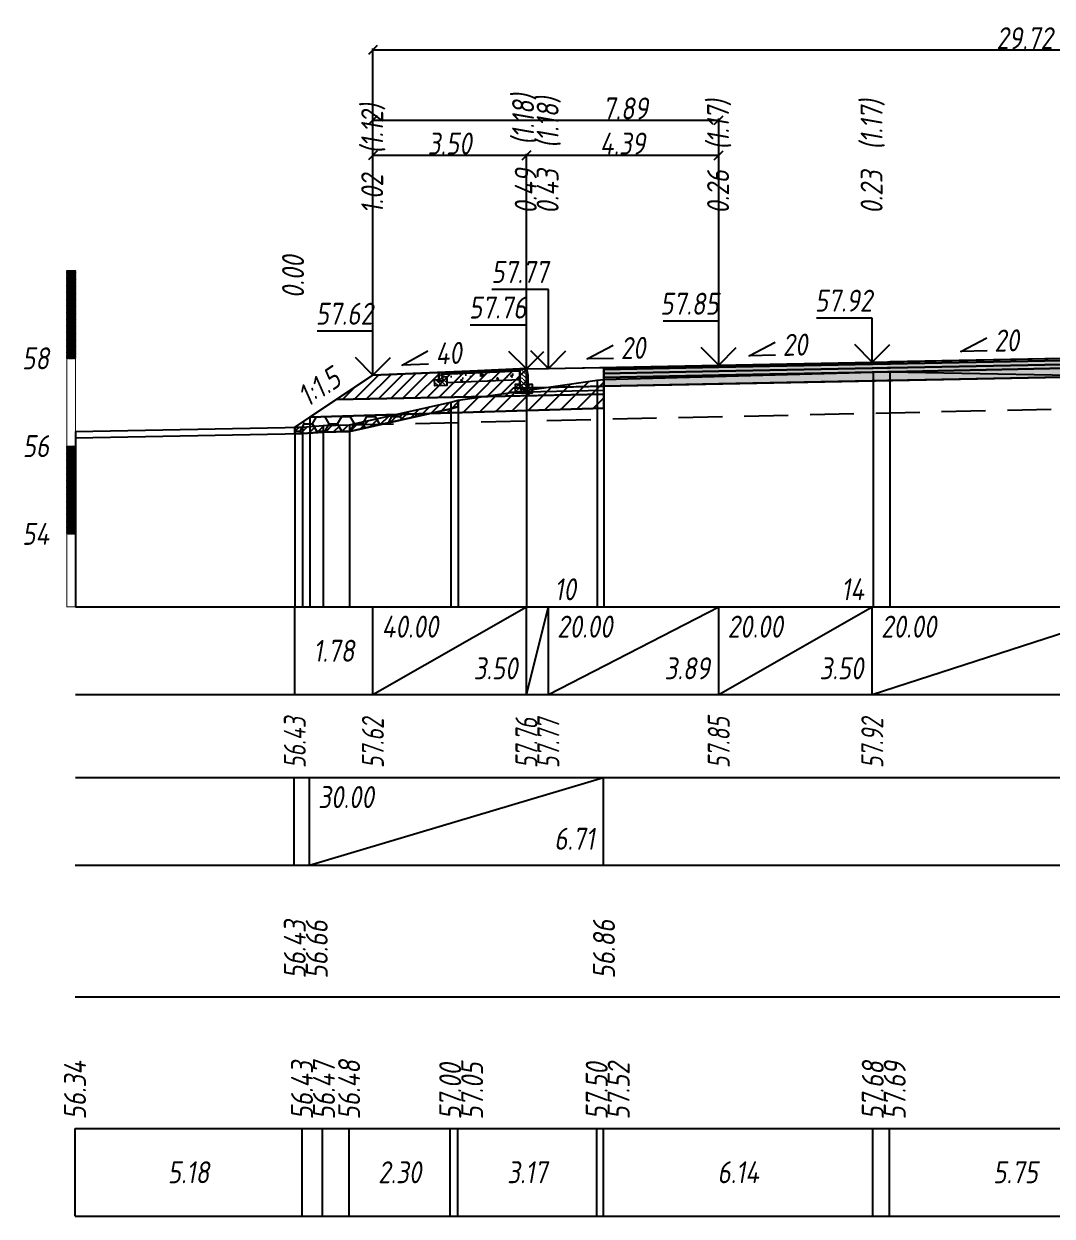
# Model space of a CAD drawing. Extents: x -717 to 1451, y -133302 to 233.
# Drawn here: x -367.1 to -249.9, y -74920.8 to -74785 of the extents above; entities that cross this region are included whole.
import ezdxf
from ezdxf.enums import TextEntityAlignment as Align

# ---------------------------------------------------------------- set-up
doc = ezdxf.new("R2010")
doc.units = 0
doc.linetypes.add('штриховая', pattern=[0.75, 0.5, -0.25])
for name, color, linetype in [('Интерполированный поперечник', 2, 'Continuous'), ('КОД_399', 252, 'Continuous'), ('Код_510', 7, 'Continuous'), ('Код_514', 1, 'Continuous'), ('Код_516', 1, 'Continuous'), ('Контур_0', 7, 'Continuous'), ('Контур_2521', 7, 'Continuous'), ('Контур_2564', 7, 'Continuous'), ('Контур_2660', 7, 'Continuous'), ('Контур_2665', 7, 'Continuous'), ('Контур_400', 7, 'Continuous'), ('Контур_508', 7, 'Continuous'), ('Контур_512', 7, 'Continuous'), ('Контур_513', 7, 'Continuous'), ('Красный поперечник', 1, 'Continuous'), ('Линейка абсолютных высот', 7, 'Continuous'), ('Объём_2501', 7, 'Continuous'), ('Объём_2564', 7, 'Continuous'), ('Объём_2650', 7, 'Continuous'), ('Объём_2660', 7, 'Continuous'), ('Объём_2661', 7, 'Continuous'), ('Объём_2665', 7, 'Continuous'), ('Объём_2666', 7, 'Continuous'), ('Объём_2753', 7, 'Continuous'), ('Откосы', 7, 'Continuous'), ('Отметки покрытия', 7, 'Continuous'), ('Рабочие отметки', 7, 'Continuous'), ('Рабочие отметки доп.', 7, 'Continuous'), ('Слои выравнивания', 7, 'Continuous'), ('Таблица', 7, 'Continuous'), ('Уклоны проезжей части', 7, 'Continuous'), ('Черный поперечник', 3, 'Continuous')]:
    doc.layers.add(name, color=color, linetype=linetype)
for name, color, linetype, true_color in [('Контур_2540', 2, 'Continuous', 0xffff00), ('Контур_2560', 2, 'Continuous', 0xffff00), ('Контур_2561', 7, 'Continuous', 0xff8040), ('Контур_2562', 3, 'Continuous', 0x00ff00), ('Контур_2563', 7, 'Continuous', 0xff8000), ('Контур_2570', 7, 'Continuous', 0x80ff00), ('Контур_2725', 7, 'Continuous', 0x323232), ('Контур_2736', 4, 'Continuous', 0x00ffff), ('Контур_2760', 7, 'Continuous', 0x323232), ('Контур_2761', 7, 'Continuous', 0x323232), ('Контур_2762', 7, 'Continuous', 0x323232), ('Контур_2763', 7, 'Continuous', 0x323232), ('Контур_402', 7, 'Continuous', 0xff6464), ('Контур_703', 4, 'Continuous', 0x00ffff), ('Объём_2500', 7, 'Continuous', 0xc0c0c0), ('Объём_2520', 7, 'Continuous', 0x80ffff), ('Объём_2540', 2, 'Continuous', 0xffff00), ('Объём_2560', 2, 'Continuous', 0xffff00), ('Объём_2561', 7, 'Continuous', 0xff8040), ('Объём_2562', 3, 'Continuous', 0x00ff00), ('Объём_2563', 7, 'Continuous', 0xff8000), ('Объём_2570', 7, 'Continuous', 0x80ff00), ('Объём_2600', 7, 'Continuous', 0x808000), ('Объём_2746', 2, 'Continuous', 0xffff00)]:
    doc.layers.add(name, color=color, linetype=linetype, true_color=true_color)
doc.styles.get("Standard").update_dxf_attribs({"font": 'txt', "height": 2.5})
doc.styles.add('М', font='romand.shx', dxfattribs={"width": 0.8, "oblique": 10, "height": 2.5})
doc.dimstyles.get("Standard").update_dxf_attribs({"dimtxt": 0.18, "dimasz": 0.18, "dimexe": 0.18, "dimexo": 0.0625, "dimgap": 0.09, "dimtad": 0, "dimtih": 1, "dimtoh": 1, "dimdec": 4, "dimzin": 0, "dimdsep": 46, "dimtxsty": 'Standard', "dimcen": 0.09, "dimadec": 0, "dimazin": 0, "dimtfac": 1, "dimtdec": 4, "dimtofl": 0, "dimtmove": 0, "dimatfit": 3, "dimfxl": 1, "dimtolj": 1, "dimtzin": 0, "dimarcsym": 0})
pattern_1 = [(45.00000125, (-441.25338, -2480.10995), (-0.026516505928, 0.026516504769), []), (135.00000034, (-441.25338, -2480.10995), (-0.02651650519, -0.026516505506), [])]
pattern_2 = [(0, (-443.76456, 16.5952), (1.42875, 0.8248891935), [0.9525, -1.905]), (120, (-443.76456, 16.5952), (-1.428749997, 0.824889199), [0.9525, -1.905]), (60, (-443.76456, 16.5952), (3e-09, 1.649778392), [-1.905, 0.9525])]

# ---------------------------------------------------------------- blocks, each defined once
blk = doc.blocks.new('_Oblique')
at = {"color": 0, "linetype": 'ByBlock', "lineweight": -2}
blk.add_line((-0.5, -0.5), (0.5, 0.5), dxfattribs=at)
blk = doc.blocks.new('*D3079')
at = {"color": 0, "lineweight": -2, "transparency": 16777216}
for p, q in [((-327.35, -74824.99), (-327.35, -74799.77)), ((-327.35, -74799.95), (-309.85, -74799.95)), ((-309.85, -74824.29), (-309.85, -74799.77))]:
    blk.add_line(p, q, dxfattribs=at)
at = {"layer": 'Defpoints', "color": 0, "transparency": 16777216}
for p in [(-309.85, -74799.95), (-309.85, -74824.36), (-327.35, -74825.06)]:
    blk.add_point(p, dxfattribs=at)
at = {"color": 0, "lineweight": -2, "transparency": 16777216, "rotation": 180}
blk.add_blockref('_Oblique', (-327.35, -74799.95), dxfattribs=at)
at = {"color": 0, "lineweight": -2, "transparency": 16777216}
blk.add_blockref('_Oblique', (-309.85, -74799.95), dxfattribs=at)
at = {"color": 0, "transparency": 16777216, "insert": (-318.6, -74798.61), "char_height": 2.5, "width": 0.75, "attachment_point": 5, "style": 'М'}
blk.add_mtext('\\A1;3.50', dxfattribs=at)
blk = doc.blocks.new('*D3081')
at = {"color": 0, "lineweight": -2, "transparency": 16777216}
for p, q in [((-309.85, -74824.29), (-309.85, -74799.77)), ((-309.85, -74799.95), (-287.93, -74799.95)), ((-287.93, -74823.85), (-287.93, -74799.77))]:
    blk.add_line(p, q, dxfattribs=at)
at = {"layer": 'Defpoints', "color": 0, "transparency": 16777216}
for p in [(-287.93, -74799.95), (-309.85, -74824.36), (-287.93, -74823.92)]:
    blk.add_point(p, dxfattribs=at)
at = {"color": 0, "lineweight": -2, "transparency": 16777216, "rotation": 180}
blk.add_blockref('_Oblique', (-309.85, -74799.95), dxfattribs=at)
at = {"color": 0, "lineweight": -2, "transparency": 16777216}
blk.add_blockref('_Oblique', (-287.93, -74799.95), dxfattribs=at)
at = {"color": 0, "transparency": 16777216, "insert": (-298.89, -74798.61), "char_height": 2.5, "width": 0.78, "attachment_point": 5, "style": 'М'}
blk.add_mtext('\\A1;4.39', dxfattribs=at)
blk = doc.blocks.new('*D3084')
at = {"color": 0, "lineweight": -2, "transparency": 16777216}
for p, q in [((-327.35, -74824.99), (-327.35, -74795.77)), ((-327.35, -74795.95), (-287.93, -74795.95)), ((-287.93, -74823.85), (-287.93, -74795.77))]:
    blk.add_line(p, q, dxfattribs=at)
at = {"layer": 'Defpoints', "color": 0, "transparency": 16777216}
for p in [(-287.93, -74795.95), (-287.93, -74823.92), (-327.35, -74825.06)]:
    blk.add_point(p, dxfattribs=at)
at = {"color": 0, "lineweight": -2, "transparency": 16777216, "rotation": 180}
blk.add_blockref('_Oblique', (-327.35, -74795.95), dxfattribs=at)
at = {"color": 0, "lineweight": -2, "transparency": 16777216}
blk.add_blockref('_Oblique', (-287.93, -74795.95), dxfattribs=at)
at = {"color": 0, "transparency": 16777216, "insert": (-298.57, -74794.61), "char_height": 2.5, "width": 0.78, "attachment_point": 5, "style": 'М'}
blk.add_mtext('\\A1;7.89', dxfattribs=at)
blk = doc.blocks.new('*D3085')
at = {"color": 0, "lineweight": -2, "transparency": 16777216}
for p, q in [((-327.35, -74824.99), (-327.35, -74787.77)), ((-327.35, -74787.95), (-178.76, -74787.95)), ((-178.76, -74824.31), (-178.76, -74787.77))]:
    blk.add_line(p, q, dxfattribs=at)
at = {"layer": 'Defpoints', "color": 0, "transparency": 16777216}
for p in [(-178.76, -74787.95), (-178.76, -74824.37), (-327.35, -74825.06)]:
    blk.add_point(p, dxfattribs=at)
at = {"color": 0, "lineweight": -2, "transparency": 16777216, "rotation": 180}
blk.add_blockref('_Oblique', (-327.35, -74787.95), dxfattribs=at)
at = {"color": 0, "lineweight": -2, "transparency": 16777216}
blk.add_blockref('_Oblique', (-178.76, -74787.95), dxfattribs=at)
at = {"color": 0, "transparency": 16777216, "insert": (-253.06, -74786.61), "char_height": 2.5, "width": 0.96, "attachment_point": 5, "style": 'М'}
blk.add_mtext('\\A1;29.72', dxfattribs=at)
blk = doc.blocks.new('Тротуар1')
at = {"linetype": 'Continuous', "lineweight": 13}
h = blk.add_hatch(dxfattribs=at)
h.set_pattern_fill('ANSI35', scale=5, angle=90)
h.set_pattern_definition([(135, (-1541.6927, -4801.9416), (-0.88388348, -0.88388348), []), (135, (-1541.6927, -4801.0577), (-0.88388348, -0.88388348), [1.5625, -0.3125, 0, -0.3125])])
h.paths.add_polyline_path([(-16.72, -1.24), (-17.72, -1.24), (-17.72, -2.24), (-18.52, -2.24), (-18.52, -1.85), (-19.52, -1.89), (-19.52, -3.24), (-16.72, -3.24)])
h = blk.add_hatch(dxfattribs=at)
h.set_pattern_fill('ANSI35', scale=5)
h.set_pattern_definition([(45, (-1541.6927, -4800.4416), (-0.88388348, 0.88388348), []), (45, (-1540.8088, -4800.4416), (-0.88388348, 0.88388348), [1.5625, -0.3125, 0, -0.3125])])
h.paths.add_polyline_path([(-17.72, -0.24), (-18.52, -0.24), (-18.52, -2.24), (-17.72, -2.24)])
at = {"linetype": 'Continuous'}
h = blk.add_hatch(dxfattribs=at)
h.set_pattern_fill('ANSI31', color=256, scale=15, angle=45, style=0)
h.set_pattern_definition([(90, (-1932.1888, -4954.235), (-1.875, 3e-16), [])])
h.paths.add_polyline_path([(0, 0), (-17.72, -0.24), (-17.71, -0.63), (-11.04, -0.58), (0, -0.4)])
at = {"layer": 'КОД_399'}
h = blk.add_hatch(dxfattribs=at)
h.set_pattern_fill('AR-CONC', scale=0.7, angle=45, style=0)
h.set_pattern_definition([(95, (-1932.189, -4954.235), (3.860864, 3.2396496), [0.525, -5.775]), (40, (-1932.189, -4954.235), (-4.409945, 3.036377), [0.42, -4.62]), (145.45144, (-1931.867, -4953.965), (-0.549081, 6.2760265), [0.4461813, -4.907995]), (91.1842, (-1933.179, -4953.245), (6.101854, 4.4632964), [0.7875, -8.6625]), (141.63564, (-1932.67, -4952.873), (-0.1953, 9.447982), [0.669272, -7.361996]), (36.18416, (-1933.179, -4953.245), (-0.1953, 9.447982), [0.63, -6.93]), (66, (-1932.4363, -4952.9975), (4.947401, 0.9616773), [0.525, -5.775]), (11, (-1932.4363, -4952.9975), (-2.38496, 4.793659), [0.42, -4.62]), (116.45144, (-1932.024, -4952.9174), (2.562441, 5.7553363), [0.4461813, -4.907995]), (82.5, (-1932.1888, -4954.235), (-1.5875523, 1.7079287), [0, -4.564, 0, -4.69, 0, -4.6375]), (52.5, (-1932.1888, -4954.235), (-0.6501106, 3.2543661), [0, -2.674, 0, -4.459, 0, -1.7675]), (12.5, (-1933.2926, -4955.3388), (2.7539272, 2.5306453), [0, -1.75, 0, -5.46, 0, -7.245]), (2.5, (-1933.7876, -4955.8337), (2.3911299, 3.3821186), [0, -2.275, 0, -3.626, 0, -5.145])])
h.paths.add_polyline_path([(0, -0.4), (-17.71, -0.63), (-17.72, -1.24), (-16.71, -1.24), (-16.72, -2.62), (-0.07, -2.41)])
at = {"linetype": 'Continuous'}
blk.add_lwpolyline([(-17.72, -1.24), (-16.72, -1.24), (-16.72, -3.24), (-19.52, -3.24), (-19.52, -1.89), (-18.52, -1.85)], dxfattribs=at)
at = {"color": 7, "lineweight": 30}
for points in [[(-18.52, -0.24), (-18.52, -2.24), (-17.72, -2.24), (-17.72, -0.24), (-18.52, -0.24)], [(-8.6, -0.53), (0, -0.4)]]:
    blk.add_lwpolyline(points, dxfattribs=at)
for points in [[(0, 0), (-17.72, -0.24), (-17.72, -0.63), (0, -0.4)], [(0, -0.4), (-17.71, -0.63), (-17.72, -1.24), (-16.71, -1.24), (-16.72, -2.62), (-0.07, -2.39)]]:
    blk.add_lwpolyline(points, close=True)
blk = doc.blocks.new('БР100.30.18')
at = {"linetype": 'Continuous', "lineweight": 13}
h = blk.add_hatch(dxfattribs=at)
h.set_pattern_fill('ANSI35', scale=5)
h.set_pattern_definition([(45, (-1504.996, -4799.2297), (-0.88388348, 0.88388348), []), (45, (-1504.1121, -4799.2297), (-0.88388348, 0.88388348), [1.5625, -0.3125, 0, -0.3125])])
h.paths.add_polyline_path([(0.3, 3.47), (1.8, 3.47), (1.8, -1.03), (0, -1.03), (0, 1.97)])
h = blk.add_hatch(dxfattribs=at)
h.set_pattern_fill('ANSI35', scale=5, angle=90)
h.set_pattern_definition([(135, (-1504.996, -4800.7297), (-0.88388348, -0.88388348), []), (135, (-1504.996, -4799.8458), (-0.88388348, -0.88388348), [1.5625, -0.3125, 0, -0.3125])])
h.paths.add_polyline_path([(-1, -0.03), (0, -0.03), (0, -1.03), (1.8, -1.03), (1.8, -0.03), (2.8, -0.03), (2.8, -2.03), (-1, -2.03)])
at = {"color": 7, "lineweight": 30}
blk.add_lwpolyline([(1.8, -1.03), (0, -1.03), (0, 1.97), (0.3, 3.47), (1.8, 3.47)], close=True, dxfattribs=at)
at = {"linetype": 'Continuous'}
blk.add_lwpolyline([(0, -0.03), (-1, -0.03), (-1, -2.03), (2.8, -2.03), (2.8, -0.03), (1.8, -0.03)], dxfattribs=at)

msp = doc.modelspace()

# ---------------------------------------------------------------- hatches: boundary and pattern name
at = {"layer": 'Линейка абсолютных высот'}
h = msp.add_hatch(dxfattribs=at)
h.set_pattern_fill('ANSI37', scale=0.3, style=0)
h.set_pattern_definition(pattern_1)
h.paths.add_polyline_path([(-361.253, -74823.085), (-361.253, -74813.085), (-362.253, -74813.085), (-362.253, -74823.085)])
h = msp.add_hatch(dxfattribs=at)
h.set_pattern_fill('ANSI37', scale=0.3, style=0)
h.set_pattern_definition(pattern_1)
h.paths.add_polyline_path([(-361.253, -74843.085), (-361.253, -74833.085), (-362.253, -74833.085), (-362.253, -74843.085)])
at = {"layer": 'Объём_2563'}
h = msp.add_hatch(dxfattribs=at)
h.set_pattern_fill('ANSI31', color=256, scale=0.3)
h.set_pattern_definition([(45, (-443.7646, 16.5952), (-0.673519209, 0.673519209), [])])
h.paths.add_polyline_path([(-311.352, -74826.473), (-312.27, -74827.391), (-331.527, -74827.776), (-327.352, -74824.993), (-309.852, -74824.293), (-309.852, -74826.443)])
at = {"layer": 'Объём_2570'}
h = msp.add_hatch(dxfattribs=at)
h.set_pattern_fill('ANSI31', color=256, scale=0.2)
h.set_pattern_definition([(45, (-443.76456, 16.5952), (-0.449012806, 0.449012806), [])])
h.paths.add_polyline_path([(-317.625, -74828.584), (-318.479, -74828.841), (-330.003, -74831.411), (-333.035, -74831.497), (-335.376, -74831.661), (-336.253, -74831.677), (-336.253, -74830.927), (-335.376, -74830.911), (-333.035, -74830.747), (-330.003, -74830.661), (-318.479, -74828.091), (-317.625, -74827.834)])
at = {"layer": 'Объём_2600'}
h = msp.add_hatch(dxfattribs=at)
h.set_pattern_fill('ANSI31', color=6, scale=0.4)
h.set_pattern_definition([(45, (-443.7646, 16.5952), (-0.898025612, 0.898025612), [])])
h.paths.add_polyline_path([(-318.479, -74828.841), (-317.625, -74828.584), (-317.625, -74827.834), (-301.784, -74825.581), (-301.011, -74825.495), (-301.011, -74828.779), (-320.876, -74829.375)])
h = msp.add_hatch(dxfattribs=at)
h.set_pattern_fill('HONEY', color=5, scale=0.3)
h.set_pattern_definition(pattern_2)
h.paths.add_polyline_path([(-330.003, -74831.411), (-333.035, -74831.497), (-335.376, -74831.661), (-336.253, -74831.677), (-336.253, -74830.927), (-334.54, -74829.785), (-320.876, -74829.375)])
h = msp.add_hatch(dxfattribs=at)
h.set_pattern_fill('HONEY', color=5, scale=0.3)
h.set_pattern_definition(pattern_2)
h.paths.add_polyline_path([(-330.003, -74831.411), (-333.035, -74831.497), (-335.376, -74831.661), (-336.253, -74831.677), (-336.253, -74830.927), (-334.54, -74829.785), (-320.876, -74829.375)])
at = {"layer": 'Слои выравнивания'}
for color, points in [(2, [(-301.011, -74824.116), (-287.926, -74823.854), (-270.426, -74823.504), (-270.313, -74823.502), (-268.681, -74823.47), (-268.408, -74823.464), (-268.355, -74823.463), (-242.926, -74822.954), (-242.926, -74823.204), (-268.355, -74823.713), (-268.408, -74823.714), (-268.681, -74823.72), (-270.313, -74823.752), (-270.426, -74823.754), (-287.926, -74824.104), (-301.011, -74824.366)]), (3, [(-301.011, -74824.366), (-287.926, -74824.104), (-270.426, -74823.754), (-270.313, -74823.752), (-268.681, -74823.72), (-268.408, -74823.714), (-268.355, -74823.713), (-242.926, -74823.204), (-242.926, -74823.654), (-268.355, -74824.163), (-268.408, -74824.164), (-268.681, -74824.17), (-270.313, -74824.202), (-270.426, -74824.204), (-287.926, -74824.554), (-301.011, -74824.816)]), (4, [(-301.011, -74824.816), (-287.926, -74824.554), (-270.426, -74824.204), (-270.313, -74824.202), (-268.681, -74824.17), (-268.408, -74824.164), (-268.355, -74824.163), (-242.926, -74823.654), (-242.926, -74824.104), (-268.355, -74824.613), (-268.408, -74824.614), (-268.681, -74824.62), (-270.313, -74824.652), (-270.426, -74824.654), (-287.926, -74825.004), (-301.011, -74825.266)]), (5, [(-301.011, -74825.266), (-287.926, -74825.004), (-270.426, -74824.654), (-270.313, -74824.652), (-268.681, -74824.62), (-268.408, -74824.614), (-268.355, -74824.613), (-242.926, -74824.104), (-242.926, -74825.104), (-268.355, -74825.613), (-268.408, -74825.614), (-268.681, -74825.62), (-270.313, -74825.652), (-270.426, -74825.654), (-287.926, -74826.004), (-301.011, -74826.266)])]:
    msp.add_hatch(color=color, dxfattribs=at).paths.add_polyline_path(points)

# ---------------------------------------------------------------- linework, layer by layer
at = {"layer": 'Интерполированный поперечник', "linetype": 'штриховая', "ltscale": 10, "flags": 128}
msp.add_lwpolyline([(-330.003, -74830.661), (-217.844, -74828.157)], dxfattribs=at)
at = {"layer": 'Код_510'}
for p, q in [((-361.308, -74920.826), (-361.308, -74910.826)), ((-335.43, -74920.826), (-335.43, -74910.826)), ((-333.089, -74920.826), (-333.089, -74910.826)), ((-330.057, -74920.826), (-330.057, -74910.826)), ((-318.534, -74920.826), (-318.534, -74910.826)), ((-317.679, -74920.826), (-317.679, -74910.826)), ((-301.838, -74920.826), (-301.838, -74910.826)), ((-301.066, -74920.826), (-301.066, -74910.826)), ((-270.367, -74920.826), (-270.367, -74910.826)), ((-268.462, -74920.826), (-268.462, -74910.826))]:
    msp.add_line(p, q, dxfattribs=at)
at = {"layer": 'Код_514'}
for p, q in [((-336.253, -74861.405), (-336.253, -74851.405)), ((-327.352, -74861.405), (-327.352, -74851.405)), ((-327.352, -74861.405), (-309.852, -74851.405)), ((-309.852, -74861.405), (-309.852, -74851.405)), ((-309.852, -74861.405), (-307.352, -74851.405)), ((-307.352, -74861.405), (-307.352, -74851.405)), ((-307.352, -74861.405), (-287.926, -74851.405)), ((-287.926, -74861.405), (-287.926, -74851.405)), ((-287.926, -74861.405), (-270.426, -74851.405)), ((-270.426, -74861.405), (-270.426, -74851.405)), ((-270.426, -74861.405), (-239.676, -74851.405))]:
    msp.add_line(p, q, dxfattribs=at)
at = {"layer": 'Код_516'}
for p, q in [((-336.308, -74880.826), (-336.308, -74870.826)), ((-334.594, -74880.826), (-334.594, -74870.826)), ((-334.594, -74880.826), (-301.066, -74870.826)), ((-301.066, -74880.826), (-301.066, -74870.826))]:
    msp.add_line(p, q, dxfattribs=at)
at = {"layer": 'Контур_0', "color": 18, "true_color": 0x000000, "flags": 128}
for points in [[(-307.352, -74826.393), (-309.852, -74826.443), (-309.852, -74824.293), (-301.011, -74824.116), (-301.011, -74826.266), (-307.352, -74826.393), (-307.352, -74826.393)], [(-331.527, -74827.776), (-312.27, -74827.391), (-311.352, -74826.473), (-309.852, -74826.443)], [(-311.352, -74826.473), (-301.011, -74826.266), (-301.011, -74827.166), (-312.27, -74827.391), (-311.352, -74826.473), (-311.352, -74826.473)]]:
    msp.add_lwpolyline(points, dxfattribs=at)
at = {"layer": 'Контур_2521', "color": 18, "true_color": 0x000000, "flags": 128}
msp.add_lwpolyline([(-311.811, -74826.932), (-301.011, -74826.716)], dxfattribs=at)
at = {"layer": 'Контур_2540', "flags": 128}
msp.add_lwpolyline([(-301.011, -74828.779), (-334.54, -74829.785), (-331.527, -74827.776), (-301.011, -74827.166), (-301.011, -74828.779), (-301.011, -74828.779)], dxfattribs=at)
at = {"layer": 'Контур_2560', "flags": 128}
msp.add_lwpolyline([(-327.352, -74824.993), (-327.352, -74824.993), (-327.352, -74824.993), (-309.852, -74824.293)], dxfattribs=at)
at = {"layer": 'Контур_2561', "flags": 128}
msp.add_lwpolyline([(-309.852, -74824.293), (-309.852, -74824.293), (-327.352, -74824.993), (-327.352, -74824.993), (-309.852, -74824.293)], dxfattribs=at)
at = {"layer": 'Контур_2562', "flags": 128}
msp.add_lwpolyline([(-327.352, -74824.993), (-327.352, -74824.993), (-327.352, -74824.993), (-327.352, -74824.993), (-327.352, -74824.993)], dxfattribs=at)
at = {"layer": 'Контур_2563', "flags": 128}
msp.add_lwpolyline([(-311.352, -74826.473), (-312.27, -74827.391), (-331.527, -74827.776), (-327.352, -74824.993), (-309.852, -74824.293), (-309.852, -74826.443), (-311.352, -74826.473), (-311.352, -74826.473)], dxfattribs=at)
at = {"layer": 'Контур_2564', "flags": 128}
msp.add_lwpolyline([(-327.352, -74824.993), (-309.852, -74824.293)], dxfattribs=at)
at = {"layer": 'Контур_2570', "flags": 128}
msp.add_lwpolyline([(-361.253, -74832.155), (-335.376, -74831.661), (-333.035, -74831.497), (-330.003, -74831.411), (-330.003, -74831.411), (-318.479, -74828.841), (-317.625, -74828.584), (-317.625, -74827.834), (-301.784, -74825.581), (-301.011, -74825.495), (-270.313, -74824.664), (-268.408, -74824.612), (-239.676, -74825.167)], dxfattribs=at)
at = {"layer": 'Контур_2660', "flags": 128}
msp.add_lwpolyline([(-334.54, -74829.785), (-301.011, -74828.779)], dxfattribs=at)
at = {"layer": 'Контур_2665', "flags": 128}
msp.add_lwpolyline([(-327.352, -74824.993), (-327.352, -74824.993)], dxfattribs=at)
at = {"layer": 'Контур_2725', "flags": 128}
msp.add_lwpolyline([(-301.011, -74826.266), (-287.926, -74826.004), (-270.426, -74825.654), (-270.313, -74825.652), (-268.681, -74825.62), (-268.408, -74825.614), (-268.355, -74825.613), (-242.926, -74825.104), (-242.926, -74825.154), (-241.655, -74825.129), (-241.655, -74825.179), (-240.383, -74825.154), (-239.676, -74825.167)], dxfattribs=at)
at = {"layer": 'Контур_2736', "flags": 128}
msp.add_lwpolyline([(-327.352, -74824.993), (-336.253, -74830.927)], dxfattribs=at)
at = {"layer": 'Контур_2760', "flags": 128}
msp.add_lwpolyline([(-301.011, -74824.116), (-287.926, -74823.854), (-270.426, -74823.504), (-270.313, -74823.502), (-268.681, -74823.47), (-268.408, -74823.464), (-268.355, -74823.463), (-242.926, -74822.954), (-241.655, -74822.929), (-240.383, -74822.904), (-239.676, -74822.889)], dxfattribs=at)
at = {"layer": 'Контур_2761', "flags": 128}
msp.add_lwpolyline([(-301.011, -74824.366), (-287.926, -74824.104), (-270.426, -74823.754), (-270.313, -74823.752), (-268.681, -74823.72), (-268.408, -74823.714), (-268.355, -74823.713), (-242.926, -74823.204), (-241.655, -74823.179), (-240.383, -74823.154), (-239.676, -74823.139)], dxfattribs=at)
at = {"layer": 'Контур_2762', "flags": 128}
msp.add_lwpolyline([(-301.011, -74824.816), (-287.926, -74824.554), (-270.426, -74824.204), (-270.313, -74824.202), (-268.681, -74824.17), (-268.408, -74824.164), (-268.355, -74824.163), (-242.926, -74823.654), (-241.655, -74823.629), (-240.383, -74823.604), (-239.676, -74823.589)], dxfattribs=at)
at = {"layer": 'Контур_2763', "flags": 128}
msp.add_lwpolyline([(-301.011, -74825.266), (-287.926, -74825.004), (-270.426, -74824.654), (-270.313, -74824.652), (-268.681, -74824.62), (-268.408, -74824.614), (-268.355, -74824.613), (-242.926, -74824.104), (-241.655, -74824.079), (-240.383, -74824.054), (-239.676, -74824.039)], dxfattribs=at)
at = {"layer": 'Контур_400', "flags": 128}
msp.add_lwpolyline([(-309.852, -74824.293), (-307.352, -74824.243), (-307.352, -74824.243), (-287.926, -74823.854), (-287.926, -74823.854), (-287.926, -74823.854), (-287.926, -74823.854), (-270.426, -74823.504), (-239.676, -74822.889)], dxfattribs=at)
at = {"layer": 'Контур_402', "flags": 128}
msp.add_lwpolyline([(-334.54, -74829.785), (-301.011, -74828.779), (-301.011, -74826.266), (-242.926, -74825.104), (-242.926, -74825.154), (-241.655, -74825.129), (-241.655, -74825.179), (-240.383, -74825.154), (-239.676, -74825.167), (-239.676, -74826.939), (-171.756, -74828.977)], dxfattribs=at)
at = {"layer": 'Контур_508', "flags": 128}
msp.add_lwpolyline([(-336.253, -74830.927), (-334.54, -74829.785), (-301.011, -74828.779), (-301.011, -74826.266), (-242.926, -74825.104), (-242.926, -74825.154), (-241.655, -74825.129), (-241.655, -74825.179), (-240.383, -74825.154), (-239.676, -74825.167), (-239.676, -74826.939), (-171.756, -74828.977), (-171.756, -74826.089), (-170.444, -74825.215)], dxfattribs=at)
at = {"layer": 'Контур_512', "flags": 128}
msp.add_lwpolyline([(-336.253, -74830.927), (-334.54, -74829.785), (-301.011, -74828.779)], dxfattribs=at)
at = {"layer": 'Контур_513', "flags": 128}
msp.add_lwpolyline([(-336.253, -74830.927), (-334.54, -74829.785), (-301.011, -74828.779), (-301.011, -74826.266), (-242.926, -74825.104), (-242.926, -74825.154), (-241.655, -74825.129), (-241.655, -74825.179), (-240.383, -74825.154), (-239.676, -74825.167), (-239.676, -74826.939), (-171.756, -74828.977), (-171.756, -74826.089), (-170.444, -74825.215)], dxfattribs=at)
at = {"layer": 'Контур_703', "flags": 128}
msp.add_lwpolyline([(-327.352, -74824.993), (-336.253, -74830.927)], dxfattribs=at)
at = {"layer": 'Красный поперечник'}
for p, q in [((-270.426, -74823.504), (-239.676, -74822.889)), ((-327.352, -74824.993), (-309.852, -74824.293)), ((-309.852, -74824.293), (-307.352, -74824.243)), ((-307.352, -74824.243), (-287.926, -74823.854)), ((-287.926, -74823.854), (-270.426, -74823.504)), ((-336.253, -74830.927), (-327.352, -74824.993)), ((-301.011, -74828.779), (-301.011, -74851.405)), ((-334.54, -74829.785), (-334.54, -74851.405)), ((-336.253, -74830.927), (-336.253, -74851.405))]:
    msp.add_line(p, q, dxfattribs=at)
at = {"layer": 'Линейка абсолютных высот', "color": 7, "const_width": 0.1, "flags": 128}
for points in [[(-361.253, -74823.085), (-361.253, -74813.085), (-362.253, -74813.085), (-362.253, -74823.085), (-361.253, -74823.085)], [(-361.253, -74833.085), (-361.253, -74823.085), (-362.253, -74823.085), (-362.253, -74833.085), (-361.253, -74833.085)], [(-361.253, -74843.085), (-361.253, -74833.085), (-362.253, -74833.085), (-362.253, -74843.085), (-361.253, -74843.085)], [(-361.253, -74851.405), (-361.253, -74843.085), (-362.253, -74843.085), (-362.253, -74851.405), (-361.253, -74851.405)]]:
    msp.add_lwpolyline(points, dxfattribs=at)
at = {"layer": 'Объём_2500', "color": 18, "true_color": 0x000000, "flags": 128}
msp.add_lwpolyline([(-307.352, -74826.393), (-309.852, -74826.443), (-309.852, -74824.293), (-301.011, -74824.116), (-301.011, -74826.266), (-307.352, -74826.393), (-307.352, -74826.393)], dxfattribs=at)
msp.add_lwpolyline([(-307.352, -74826.393), (-309.852, -74826.443), (-309.852, -74824.293), (-301.011, -74824.116), (-301.011, -74826.266), (-307.352, -74826.393), (-307.352, -74826.393)], dxfattribs=at)
at = {"layer": 'Объём_2501', "flags": 128}
for points in [[(-309.852, -74824.293), (-307.352, -74824.243), (-307.352, -74824.243), (-287.926, -74823.854), (-287.926, -74823.854), (-287.926, -74823.854), (-287.926, -74823.854), (-270.426, -74823.504), (-239.676, -74822.889)], [(-309.852, -74824.293), (-307.352, -74824.243), (-307.352, -74824.243), (-287.926, -74823.854)]]:
    msp.add_lwpolyline(points, dxfattribs=at)
at = {"layer": 'Объём_2520', "color": 250, "flags": 128}
msp.add_lwpolyline([(-311.352, -74826.473), (-301.011, -74826.266), (-301.011, -74827.166), (-312.27, -74827.391), (-311.352, -74826.473), (-311.352, -74826.473)], dxfattribs=at)
msp.add_lwpolyline([(-311.352, -74826.473), (-301.011, -74826.266), (-301.011, -74827.166), (-312.27, -74827.391), (-311.352, -74826.473), (-311.352, -74826.473)], dxfattribs=at)
at = {"layer": 'Объём_2540', "flags": 128}
msp.add_lwpolyline([(-301.011, -74828.779), (-334.54, -74829.785), (-331.527, -74827.776), (-301.011, -74827.166), (-301.011, -74828.779), (-301.011, -74828.779)], dxfattribs=at)
msp.add_lwpolyline([(-301.011, -74828.779), (-334.54, -74829.785), (-331.527, -74827.776), (-301.011, -74827.166), (-301.011, -74828.779), (-301.011, -74828.779)], dxfattribs=at)
at = {"layer": 'Объём_2560', "flags": 128}
msp.add_lwpolyline([(-327.352, -74824.993), (-327.352, -74824.993), (-327.352, -74824.993), (-309.852, -74824.293)], dxfattribs=at)
msp.add_lwpolyline([(-327.352, -74824.993), (-327.352, -74824.993), (-327.352, -74824.993), (-309.852, -74824.293)], dxfattribs=at)
at = {"layer": 'Объём_2561', "flags": 128}
msp.add_lwpolyline([(-309.852, -74824.293), (-309.852, -74824.293), (-327.352, -74824.993), (-327.352, -74824.993), (-309.852, -74824.293)], dxfattribs=at)
msp.add_lwpolyline([(-309.852, -74824.293), (-309.852, -74824.293), (-327.352, -74824.993), (-327.352, -74824.993), (-309.852, -74824.293)], dxfattribs=at)
at = {"layer": 'Объём_2562', "flags": 128}
msp.add_lwpolyline([(-327.352, -74824.993), (-327.352, -74824.993), (-327.352, -74824.993), (-327.352, -74824.993), (-327.352, -74824.993)], dxfattribs=at)
msp.add_lwpolyline([(-327.352, -74824.993), (-327.352, -74824.993), (-327.352, -74824.993), (-327.352, -74824.993), (-327.352, -74824.993)], dxfattribs=at)
at = {"layer": 'Объём_2563', "color": 250, "flags": 128}
msp.add_lwpolyline([(-311.352, -74826.473), (-312.27, -74827.391), (-331.527, -74827.776), (-327.352, -74824.993), (-309.852, -74824.293), (-309.852, -74826.443), (-311.352, -74826.473), (-311.352, -74826.473)], dxfattribs=at)
msp.add_lwpolyline([(-311.352, -74826.473), (-312.27, -74827.391), (-331.527, -74827.776), (-327.352, -74824.993), (-309.852, -74824.293), (-309.852, -74826.443), (-311.352, -74826.473), (-311.352, -74826.473)], dxfattribs=at)
at = {"layer": 'Объём_2564', "flags": 128}
msp.add_lwpolyline([(-327.352, -74824.993), (-309.852, -74824.293)], dxfattribs=at)
msp.add_lwpolyline([(-327.352, -74824.993), (-309.852, -74824.293)], dxfattribs=at)
at = {"layer": 'Объём_2570', "flags": 128}
msp.add_lwpolyline([(-317.625, -74828.584), (-318.479, -74828.841), (-330.003, -74831.411), (-333.035, -74831.497), (-335.376, -74831.661), (-336.253, -74831.677), (-336.253, -74830.927), (-335.376, -74830.911), (-333.035, -74830.747), (-330.003, -74830.661), (-318.479, -74828.091), (-317.625, -74827.834), (-317.625, -74828.584), (-317.625, -74828.584)], dxfattribs=at)
msp.add_lwpolyline([(-317.625, -74828.584), (-318.479, -74828.841), (-330.003, -74831.411), (-333.035, -74831.497), (-335.376, -74831.661), (-336.253, -74831.677), (-336.253, -74830.927), (-335.376, -74830.911), (-333.035, -74830.747), (-330.003, -74830.661), (-318.479, -74828.091), (-317.625, -74827.834), (-317.625, -74828.584), (-317.625, -74828.584)], dxfattribs=at)
at = {"layer": 'Объём_2600', "color": 5, "flags": 128}
msp.add_lwpolyline([(-330.003, -74831.411), (-333.035, -74831.497), (-335.376, -74831.661), (-336.253, -74831.677), (-336.253, -74830.927), (-334.54, -74829.785), (-320.876, -74829.375), (-330.003, -74831.411), (-330.003, -74831.411)], dxfattribs=at)
msp.add_lwpolyline([(-330.003, -74831.411), (-333.035, -74831.497), (-335.376, -74831.661), (-336.253, -74831.677), (-336.253, -74830.927), (-334.54, -74829.785), (-320.876, -74829.375), (-330.003, -74831.411), (-330.003, -74831.411)], dxfattribs=at)
at = {"layer": 'Объём_2650', "color": 6, "flags": 128}
msp.add_lwpolyline([(-318.479, -74828.841), (-317.625, -74828.584), (-317.625, -74827.834), (-301.784, -74825.581), (-301.011, -74825.495), (-301.011, -74828.779), (-320.876, -74829.375), (-318.479, -74828.841), (-318.479, -74828.841)], dxfattribs=at)
msp.add_lwpolyline([(-318.479, -74828.841), (-317.625, -74828.584), (-317.625, -74827.834), (-301.784, -74825.581), (-301.011, -74825.495), (-301.011, -74828.779), (-320.876, -74829.375), (-318.479, -74828.841), (-318.479, -74828.841)], dxfattribs=at)
at = {"layer": 'Объём_2660', "flags": 128}
msp.add_lwpolyline([(-334.54, -74829.785), (-301.011, -74828.779)], dxfattribs=at)
msp.add_lwpolyline([(-334.54, -74829.785), (-301.011, -74828.779)], dxfattribs=at)
at = {"layer": 'Объём_2661', "flags": 128}
msp.add_lwpolyline([(-327.352, -74824.993), (-336.253, -74830.927)], dxfattribs=at)
msp.add_lwpolyline([(-327.352, -74824.993), (-336.253, -74830.927)], dxfattribs=at)
at = {"layer": 'Объём_2665', "flags": 128}
msp.add_lwpolyline([(-327.352, -74824.993), (-327.352, -74824.993)], dxfattribs=at)
msp.add_lwpolyline([(-327.352, -74824.993), (-327.352, -74824.993)], dxfattribs=at)
at = {"layer": 'Объём_2666', "flags": 128}
msp.add_lwpolyline([(-327.352, -74824.993), (-336.253, -74830.927)], dxfattribs=at)
msp.add_lwpolyline([(-327.352, -74824.993), (-336.253, -74830.927)], dxfattribs=at)
at = {"layer": 'Объём_2746', "flags": 128}
msp.add_lwpolyline([(-318.479, -74828.841), (-317.625, -74828.584), (-317.625, -74827.834), (-301.784, -74825.581), (-301.011, -74825.495), (-301.011, -74828.779), (-320.876, -74829.375), (-318.479, -74828.841), (-318.479, -74828.841)], dxfattribs=at)
msp.add_lwpolyline([(-318.479, -74828.841), (-317.625, -74828.584), (-317.625, -74827.834), (-301.784, -74825.581), (-301.011, -74825.495), (-301.011, -74828.779), (-320.876, -74829.375), (-318.479, -74828.841), (-318.479, -74828.841)], dxfattribs=at)
at = {"layer": 'Объём_2753', "flags": 128}
msp.add_lwpolyline([(-301.011, -74824.116), (-301.011, -74824.116)], dxfattribs=at)
msp.add_lwpolyline([(-301.011, -74824.116), (-301.011, -74824.116)], dxfattribs=at)
at = {"layer": 'Отметки покрытия', "color": 1}
for p, q in [((-307.352, -74815.243), (-313.802, -74815.243)), ((-307.352, -74824.243), (-307.352, -74815.243)), ((-287.926, -74818.854), (-294.276, -74818.854)), ((-287.926, -74823.854), (-287.926, -74818.854)), ((-270.426, -74818.504), (-276.776, -74818.504)), ((-270.426, -74823.504), (-270.426, -74818.504)), ((-327.352, -74819.993), (-333.702, -74819.993)), ((-327.352, -74824.993), (-327.352, -74819.993)), ((-309.852, -74819.293), (-316.252, -74819.293)), ((-309.852, -74824.293), (-309.852, -74819.293)), ((-287.926, -74823.854), (-289.926, -74821.854)), ((-287.926, -74823.854), (-285.926, -74821.854)), ((-270.426, -74823.504), (-272.426, -74821.504)), ((-270.426, -74823.504), (-268.426, -74821.504)), ((-327.352, -74824.993), (-329.352, -74822.993)), ((-327.352, -74824.993), (-325.352, -74822.993)), ((-309.852, -74824.293), (-311.852, -74822.293)), ((-309.852, -74824.293), (-307.852, -74822.293)), ((-307.352, -74824.243), (-309.352, -74822.243)), ((-307.352, -74824.243), (-305.352, -74822.243))]:
    msp.add_line(p, q, dxfattribs=at)
at = {"layer": 'Слои выравнивания'}
for p, q in [((-309.852, -74824.293), (-309.852, -74851.405)), ((-301.011, -74824.116), (-301.011, -74851.405))]:
    msp.add_line(p, q, dxfattribs=at)
at = {"layer": 'Слои выравнивания', "color": 2, "flags": 128}
msp.add_lwpolyline([(-301.011, -74824.116), (-287.926, -74823.854), (-270.426, -74823.504), (-270.313, -74823.502), (-268.681, -74823.47), (-268.408, -74823.464), (-268.355, -74823.463), (-242.926, -74822.954), (-242.926, -74823.204), (-268.355, -74823.713), (-268.408, -74823.714), (-268.681, -74823.72), (-270.313, -74823.752), (-270.426, -74823.754), (-287.926, -74824.104), (-301.011, -74824.366)], close=True, dxfattribs=at)
at = {"layer": 'Слои выравнивания', "color": 3, "flags": 128}
msp.add_lwpolyline([(-301.011, -74824.366), (-287.926, -74824.104), (-270.426, -74823.754), (-270.313, -74823.752), (-268.681, -74823.72), (-268.408, -74823.714), (-268.355, -74823.713), (-242.926, -74823.204), (-242.926, -74823.654), (-268.355, -74824.163), (-268.408, -74824.164), (-268.681, -74824.17), (-270.313, -74824.202), (-270.426, -74824.204), (-287.926, -74824.554), (-301.011, -74824.816)], close=True, dxfattribs=at)
at = {"layer": 'Слои выравнивания', "color": 4, "flags": 128}
msp.add_lwpolyline([(-301.011, -74824.816), (-287.926, -74824.554), (-270.426, -74824.204), (-270.313, -74824.202), (-268.681, -74824.17), (-268.408, -74824.164), (-268.355, -74824.163), (-242.926, -74823.654), (-242.926, -74824.104), (-268.355, -74824.613), (-268.408, -74824.614), (-268.681, -74824.62), (-270.313, -74824.652), (-270.426, -74824.654), (-287.926, -74825.004), (-301.011, -74825.266)], close=True, dxfattribs=at)
at = {"layer": 'Слои выравнивания', "color": 5, "flags": 128}
msp.add_lwpolyline([(-301.011, -74825.266), (-287.926, -74825.004), (-270.426, -74824.654), (-270.313, -74824.652), (-268.681, -74824.62), (-268.408, -74824.614), (-268.355, -74824.613), (-242.926, -74824.104), (-242.926, -74825.104), (-268.355, -74825.613), (-268.408, -74825.614), (-268.681, -74825.62), (-270.313, -74825.652), (-270.426, -74825.654), (-287.926, -74826.004), (-301.011, -74826.266)], close=True, dxfattribs=at)
at = {"layer": 'Таблица'}
for p, q in [((-361.253, -74851.405), (-145.444, -74851.405)), ((-361.253, -74861.405), (-145.444, -74861.405)), ((-361.253, -74870.826), (-145.444, -74870.826)), ((-361.308, -74880.826), (-145.499, -74880.826)), ((-361.308, -74895.826), (-145.499, -74895.826)), ((-361.308, -74910.826), (-145.499, -74910.826)), ((-361.308, -74920.826), (-145.499, -74920.826))]:
    msp.add_line(p, q, dxfattribs=at)
at = {"layer": 'Уклоны проезжей части', "color": 1, "flags": 128}
for points in [[(-299.93, -74823.096), (-302.93, -74823.156), (-299.96, -74821.596)], [(-281.468, -74822.727), (-284.467, -74822.787), (-281.498, -74821.227)], [(-257.343, -74822.244), (-260.342, -74822.304), (-257.373, -74820.744)], [(-321.011, -74823.742), (-324.009, -74823.862), (-321.071, -74822.243)]]:
    msp.add_lwpolyline(points, dxfattribs=at)
at = {"layer": 'Черный поперечник', "color": 7}
for p, q in [((-270.313, -74824.664), (-270.313, -74851.405)), ((-268.408, -74824.612), (-268.408, -74851.405)), ((-301.784, -74825.581), (-301.784, -74851.405)), ((-301.011, -74825.495), (-301.011, -74851.405)), ((-318.479, -74828.091), (-318.479, -74851.405)), ((-317.625, -74827.834), (-317.625, -74851.405)), ((-361.253, -74831.405), (-361.253, -74851.405)), ((-335.376, -74830.911), (-335.376, -74851.405)), ((-333.035, -74830.747), (-333.035, -74851.405)), ((-330.003, -74830.661), (-330.003, -74851.405))]:
    msp.add_line(p, q, dxfattribs=at)
at = {"layer": 'Черный поперечник', "flags": 128}
msp.add_lwpolyline([(-361.253, -74831.405), (-335.376, -74830.911), (-333.035, -74830.747), (-330.003, -74830.661), (-318.479, -74828.091), (-317.625, -74827.834), (-301.784, -74825.581), (-301.011, -74825.495), (-270.313, -74824.664), (-268.408, -74824.612), (-239.676, -74825.167)], dxfattribs=at)

# ---------------------------------------------------------------- block references
at = {"xscale": 0.4999999999999981, "yscale": 0.4999999999999981, "zscale": 0.4999999999999981, "rotation": 1.71443905944475}
msp.add_blockref('Тротуар1', (-310.602, -74824.294), dxfattribs=at)
at = {"lineweight": 18, "xscale": -0.5, "yscale": 0.5, "zscale": 0.5, "rotation": 0.05553677703885818}
msp.add_blockref('БР100.30.18', (-309.7, -74826.026), dxfattribs=at)

# ---------------------------------------------------------------- texts
at = {"layer": 'Код_510', "style": 'М', "oblique": 10, "width": 0.8}
for s, p in [('56.34', (-361.308, -74909.826)), ('56.43', (-335.43, -74909.826)), ('56.47', (-332.93, -74909.826)), ('56.48', (-330.057, -74909.826)), ('57.00', (-318.534, -74909.826)), ('57.05', (-316.034, -74909.826)), ('57.50', (-301.838, -74909.826)), ('57.52', (-299.338, -74909.826)), ('57.68', (-270.367, -74909.826)), ('57.69', (-267.867, -74909.826))]:
    msp.add_text(s, height=2.5, rotation=90, dxfattribs=at).set_placement(p, align=Align.MIDDLE_LEFT)
for s, p in [('5.18', (-348.369, -74915.826)), ('2.30', (-324.295, -74915.826)), ('3.17', (-309.759, -74915.826)), ('6.14', (-285.716, -74915.826)), ('5.75', (-254.096, -74915.826))]:
    msp.add_text(s, height=2.5, dxfattribs=at).set_placement(p, align=Align.MIDDLE_CENTER)
at = {"layer": 'Код_514', "style": 'М', "oblique": 10, "width": 0.8}
for s, p in [('40.00', (-326.352, -74852.405)), ('20.00', (-306.352, -74852.405)), ('20.00', (-286.926, -74852.405)), ('20.00', (-269.426, -74852.405))]:
    msp.add_text(s, height=2.5, dxfattribs=at).set_placement(p, align=Align.TOP_LEFT)
msp.add_text('1.78', height=2.5, dxfattribs=at).set_placement((-331.802, -74856.405), align=Align.MIDDLE_CENTER)
for s, p in [('3.50', (-310.852, -74860.405)), ('3.89', (-288.926, -74860.405)), ('3.50', (-271.426, -74860.405))]:
    msp.add_text(s, height=2.5, dxfattribs=at).set_placement(p, align=Align.BOTTOM_RIGHT)
at = {"layer": 'Код_514', "style": 'М', "oblique": 10, "width": 0.7}
for s, p in [('56.43', (-336.253, -74869.787)), ('57.62', (-327.352, -74869.787)), ('57.76', (-309.852, -74869.787)), ('57.77', (-307.352, -74869.787)), ('57.85', (-287.926, -74869.787)), ('57.92', (-270.426, -74869.787))]:
    msp.add_text(s, height=2.5, rotation=90, dxfattribs=at).set_placement(p, align=Align.MIDDLE_LEFT)
at = {"layer": 'Код_516', "style": 'М', "oblique": 10, "width": 0.8}
msp.add_text('30.00', height=2.5, dxfattribs=at).set_placement((-333.594, -74871.826), align=Align.TOP_LEFT)
msp.add_text('6.71', height=2.5, dxfattribs=at).set_placement((-302.066, -74879.826), align=Align.BOTTOM_RIGHT)
for s, p in [('56.43', (-336.253, -74893.776)), ('56.66', (-333.753, -74893.776)), ('56.86', (-301.011, -74893.776))]:
    msp.add_text(s, height=2.5, rotation=90, dxfattribs=at).set_placement(p, align=Align.MIDDLE_LEFT)
at = {"layer": 'Линейка абсолютных высот', "style": 'М', "oblique": 10, "width": 0.8}
for s, p in [('58', (-364.253, -74823.085)), ('56', (-364.253, -74833.085)), ('54', (-364.253, -74843.085))]:
    msp.add_text(s, height=2.5, dxfattribs=at).set_placement(p, align=Align.MIDDLE_RIGHT)
at = {"layer": 'Откосы', "color": 1, "style": 'М', "oblique": 10, "width": 0.8}
for s, rotation, p in [('20', 1.14576, (-297.659, -74823.905)), ('20', 1.14576, (-279.196, -74823.536)), ('20', 1.14576, (-255.071, -74823.053)), ('40', 2.29061, (-318.642, -74824.5)), ('1:1.5', 33.69007, (-332.357, -74827.984))]:
    msp.add_text(s, height=2.5, rotation=rotation, dxfattribs=at).set_placement(p, align=Align.BOTTOM_CENTER)
at = {"layer": 'Отметки покрытия', "color": 1, "style": 'М', "oblique": 10, "width": 0.8}
for s, p in [('57.77', (-307.352, -74815.25)), ('57.76', (-309.852, -74819.3)), ('57.85', (-287.926, -74818.862)), ('57.92', (-270.426, -74818.512)), ('57.62', (-327.352, -74820))]:
    msp.add_text(s, height=2.5, dxfattribs=at).set_placement(p, align=Align.BOTTOM_RIGHT)
at = {"layer": 'Рабочие отметки', "color": 1, "style": 'М', "oblique": 10, "width": 0.8}
for s, p in [('0.49', (-309.93, -74806.608)), ('0.43', (-307.43, -74806.608)), ('0.26', (-288.004, -74806.608)), ('0.23', (-270.504, -74806.608)), ('1.02', (-327.43, -74806.608)), ('0.00', (-336.453, -74816.238))]:
    msp.add_text(s, height=2.5, rotation=90, dxfattribs=at).set_placement(p, align=Align.MIDDLE_LEFT)
at = {"layer": 'Рабочие отметки доп.', "color": 1, "style": 'М', "oblique": 10, "width": 0.8}
for s, p in [('(1.18)', (-310.227, -74798.75)), ('(1.18)', (-307.43, -74799.108)), ('(1.17)', (-288.004, -74799.308)), ('(1.17)', (-270.504, -74799.308)), ('(1.12)', (-327.43, -74799.758))]:
    msp.add_text(s, height=2.5, rotation=90, dxfattribs=at).set_placement(p, align=Align.MIDDLE_LEFT)
at = {"layer": 'Слои выравнивания', "style": 'М', "oblique": 10, "width": 0.8}
for s, p in [('10', (-305.431, -74851.405)), ('14', (-272.66, -74851.405))]:
    msp.add_text(s, height=2.5, dxfattribs=at).set_placement(p, align=Align.BOTTOM_CENTER)

# ---------------------------------------------------------------- dimensions: what is measured, and where the dimension line sits
at = {"color": 5}
for base, p1, p2, picture, middle in [((-178.76, -74787.952), (-327.352, -74825.055), (-178.76, -74824.37), '*D3085', (-253.056, -74786.612)), ((-309.852, -74799.952), (-327.352, -74825.055), (-309.852, -74824.355), '*D3079', (-318.602, -74798.612)), ((-287.926, -74799.952), (-309.852, -74824.355), (-287.926, -74823.917), '*D3081', (-298.889, -74798.612))]:
    dim = msp.add_linear_dim(base=base, p1=p1, p2=p2, angle=180, dimstyle='Standard', override={"dimtxt": 2.5, "dimasz": 1, "dimtad": 1, "dimdec": 2, "dimlfac": 0.2, "dimtxsty": 'М', "dimblk1": 'Oblique', "dimblk2": 'Oblique', "dimsah": 1}, dxfattribs=at)
    dim.commit()
    dim.dimension.update_dxf_attribs({"geometry": picture, "text_midpoint": middle})
dim = msp.add_linear_dim(base=(-287.926, -74795.952), p1=(-327.352, -74825.055), p2=(-287.926, -74823.917), angle=180, dimstyle='Standard', override={"dimtxt": 2.5, "dimasz": 1, "dimtad": 1, "dimdec": 2, "dimlfac": 0.2, "dimtxsty": 'М', "dimblk1": 'Oblique', "dimblk2": 'Oblique', "dimsah": 1}, dxfattribs=at)
dim.commit()
dim.dimension.update_dxf_attribs({"geometry": '*D3084', "text_midpoint": (-298.566, -74795.952), "dimtype": 160})

doc.saveas('drawing.dxf')
